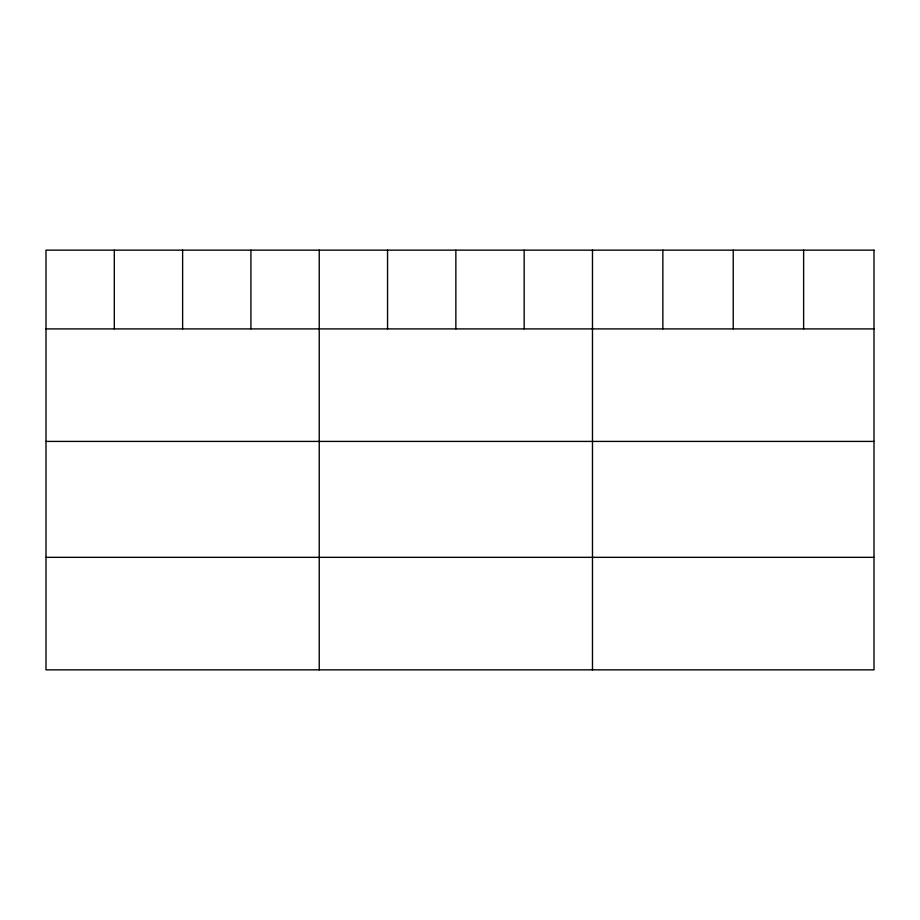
<?xml version="1.0" encoding="UTF-8"?>
<svg xmlns="http://www.w3.org/2000/svg" width="920" height="920" viewBox="0 0 920 920"><rect width="100%" height="100%" fill="white"/><g stroke="black" fill="none" stroke-linecap="round" stroke-linejoin="round"><path stroke-width="1.38" d="M46 328.9L874 328.9M46 441.416L874 441.416M46 557.336L874 557.336M803.62 250.148L803.62 328.9M733.24 250.148L733.24 328.9M662.86 250.148L662.86 328.9M592.48 250.148L592.48 669.852M524.17 250.148L524.17 328.9M455.86 250.148L455.86 328.9M387.55 250.148L387.55 328.9M319.24 250.148L319.24 669.852M250.93 250.148L250.93 328.9M182.62 250.148L182.62 328.9M114.31 250.148L114.31 328.9M874 250.148L46 250.148L46 669.852L874 669.852L874 250.148"/></g></svg>
